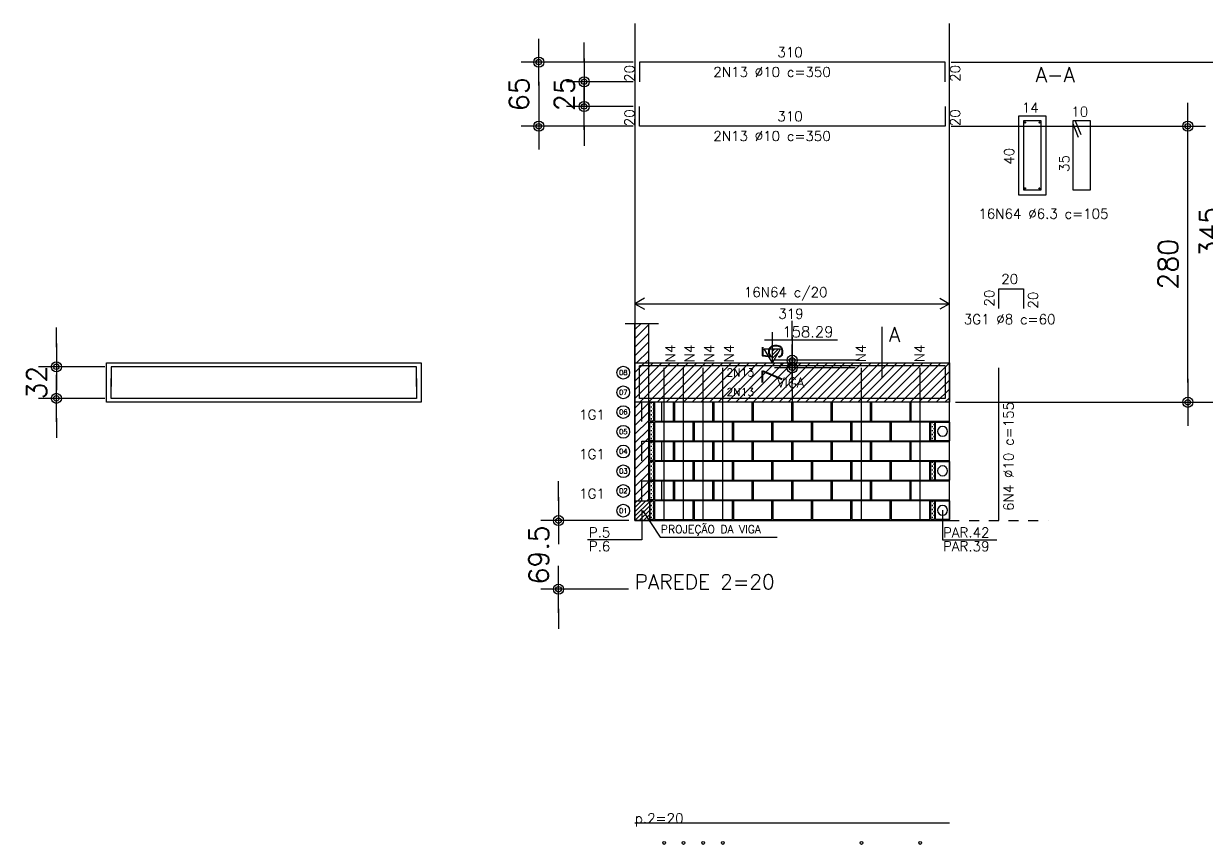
# Model space of a CAD drawing. Header units: metres. Extents: x -96 to 15, y -5 to 9.
# Drawn here: x -67.71 to -55.72, y -1.25 to 7.07 of the extents above; entities that cross this region are included whole.
import ezdxf

# ---------------------------------------------------------------- set-up
doc = ezdxf.new("R2010")
doc.units = ezdxf.units.M
doc.header["$LTSCALE"] = 0.5
doc.header["$MEASUREMENT"] = 0
doc.header["$PDMODE"] = 34
doc.header["$PDSIZE"] = 0.1
doc.linetypes.add('CENTER', pattern=[2, 1.25, -0.25, 0.25, -0.25])
doc.linetypes.add('HIDDEN', pattern=[0.375, 0.25, -0.125])
doc.layers.get('0').update_dxf_attribs({"linetype": 'CONTINUOUS'})
doc.layers.get('DEFPOINTS').update_dxf_attribs({"linetype": 'CONTINUOUS'})
for name, color, linetype in [('ALV02', 3, 'CONTINUOUS'), ('AUX00', 7, 'CONTINUOUS'), ('AUX01', 1, 'CONTINUOUS'), ('B04', 6, 'CONTINUOUS'), ('B19', 3, 'CONTINUOUS'), ('B39', 2, 'CONTINUOUS'), ('BLOCOPERP', 2, 'CONTINUOUS'), ('EIX01', 1, 'CENTER'), ('ESQ03', 180, 'CONTINUOUS'), ('FERRO', 4, 'CONTINUOUS'), ('FERRO_GROUTE', 4, 'CONTINUOUS'), ('G1', 6, 'CONTINUOUS'), ('GROUTE', 6, 'CONTINUOUS'), ('GROUTE02', 30, 'CONTINUOUS'), ('H04', 9, 'CONTINUOUS'), ('HATCH_LAJE', 254, 'CONTINUOUS'), ('HATCHLAJE', 251, 'HIDDEN'), ('TXT02', 2, 'CONTINUOUS'), ('TXT05', 4, 'CONTINUOUS'), ('VIG02', 3, 'CONTINUOUS')]:
    doc.layers.add(name, color=color, linetype=linetype)
doc.styles.add('ROMANS', font='romans.shx')
doc.dimstyles.get("Standard").update_dxf_attribs({"dimscale": 0, "dimtxt": 0.2, "dimasz": 0.2, "dimexe": 0.18, "dimexo": 0.0625, "dimgap": 0.1, "dimtad": 1, "dimdec": 1, "dimlfac": 100, "dimrnd": 0.5, "dimzin": 13, "dimdsep": 46, "dimtxsty": 'ROMANS', "dimblk1": 'DE2', "dimblk2": 'DE2', "dimsah": 1, "dimcen": 0.1, "dimclrt": 3, "dimadec": 0, "dimazin": 0, "dimtfac": 1, "dimtix": 1, "dimtofl": 0, "dimtmove": 0, "dimatfit": 3, "dimldrblk": 'DE2', "dimfxl": 0, "dimtolj": 1, "dimtzin": 13, "dimarcsym": 0})
pattern_1 = [(45, (-219.951846, -119.82513), (-0.044194174, 0.044194174), [])]

# ---------------------------------------------------------------- blocks, each defined once
blk = doc.blocks.new('A$C57CC6AC6')
at = {"layer": 'BLOCOPERP'}
blk.add_lwpolyline([(0, 0.19), (0, 0), (0.14, 0), (0.14, 0.19)], close=True, dxfattribs=at)
blk.add_circle((0.07, 0.095), 0.05, dxfattribs=at)
blk = doc.blocks.new('NIVD')
at = {"color": 1}
for p, q in [((0, 0), (0, 0.624)), ((0, 0), (-0.165, 0.286)), ((-0.165, 0.286), (0.165, 0.286)), ((-0.161, 0.466), (1.319, 0.466)), ((0, 0), (0.165, 0.286)), ((0, 0.235), (0.051, 0.286)), ((0, 0.164), (0.122, 0.286)), ((0, 0.094), (0.128, 0.221)), ((0, 0.023), (0.031, 0.054))]:
    blk.add_line(p, q, dxfattribs=at)
at = {"color": 2, "style": 'ROMANS'}
blk.add_attdef('NIVEL', (0.2, 0.519), '', height=0.22, dxfattribs=at)
blk = doc.blocks.new('DE2')
blk.add_line((-1.188, 0), (1.188, 0))
at = {"color": 2}
for radius in [0.256, 0.138]:
    blk.add_circle((0, 0), radius, dxfattribs=at)
blk = doc.blocks.new('*D45')
at = {"layer": 'DEFPOINTS', "color": 0}
for p in [(-62.287, 2.03), (-61.512, 2.03), (-61.515, 1.334)]:
    blk.add_point(p, dxfattribs=at)
at = {"layer": 'ESQ03', "color": 0, "lineweight": -2}
for p, q in [((-62.287, 2.23), (-62.287, 2.43)), ((-61.574, 2.03), (-62.467, 2.03)), ((-61.578, 1.334), (-62.467, 1.334)), ((-62.287, 1.134), (-62.287, 0.934))]:
    blk.add_line(p, q, dxfattribs=at)
at = {"layer": 'ESQ03', "color": 0, "lineweight": -2, "xscale": 0.2, "yscale": 0.2, "zscale": 0.2}
for p, rotation in [((-62.287, 2.03), 270), ((-62.287, 1.334), 90)]:
    blk.add_blockref('DE2', p, dxfattribs=dict(at, rotation=rotation))
at = {"layer": 'ESQ03', "color": 3, "insert": (-62.487, 1.682), "char_height": 0.2, "attachment_point": 5, "rotation": 90, "style": 'ROMANS'}
blk.add_mtext('\\A1;69.5', dxfattribs=at)
blk = doc.blocks.new('*D48')
at = {"layer": 'DEFPOINTS', "color": 0}
for p in [(-67.38, 3.59), (-66.826, 3.59), (-66.826, 3.27)]:
    blk.add_point(p, dxfattribs=at)
at = {"layer": 'ESQ03', "color": 0, "lineweight": -2}
for p, q in [((-67.38, 3.79), (-67.38, 3.99)), ((-66.888, 3.59), (-67.56, 3.59)), ((-66.888, 3.27), (-67.56, 3.27)), ((-67.38, 3.07), (-67.38, 2.87))]:
    blk.add_line(p, q, dxfattribs=at)
at = {"layer": 'ESQ03', "color": 0, "lineweight": -2, "xscale": 0.2, "yscale": 0.2, "zscale": 0.2}
for p, rotation in [((-67.38, 3.59), 270), ((-67.38, 3.27), 90)]:
    blk.add_blockref('DE2', p, dxfattribs=dict(at, rotation=rotation))
at = {"layer": 'ESQ03', "color": 3, "insert": (-67.58, 3.43), "char_height": 0.2, "attachment_point": 5, "rotation": 90, "style": 'ROMANS'}
blk.add_mtext('\\A1;32', dxfattribs=at)
blk = doc.blocks.new('*D56')
at = {"layer": 'DEFPOINTS', "color": 0}
for p in [(-58.367, 6.03), (-55.904, 6.03), (-58.322, 3.23)]:
    blk.add_point(p, dxfattribs=at)
at = {"layer": 'ESQ03', "color": 0, "lineweight": -2}
for p, q in [((-58.304, 6.03), (-55.724, 6.03)), ((-55.904, 3.43), (-55.904, 5.83)), ((-58.259, 3.23), (-55.724, 3.23))]:
    blk.add_line(p, q, dxfattribs=at)
at = {"layer": 'ESQ03', "color": 0, "lineweight": -2, "xscale": 0.2, "yscale": 0.2, "zscale": 0.2}
for p, rotation in [((-55.904, 6.03), 90), ((-55.904, 3.23), 270)]:
    blk.add_blockref('DE2', p, dxfattribs=dict(at, rotation=rotation))
at = {"layer": 'ESQ03', "color": 3, "insert": (-56.104, 4.63), "char_height": 0.2, "attachment_point": 5, "rotation": 90, "style": 'ROMANS'}
blk.add_mtext('\\A1;280', dxfattribs=at)
blk = doc.blocks.new('*D57')
at = {"layer": 'DEFPOINTS', "color": 0}
for p in [(-58.367, 6.68), (-58.322, 3.23), (-55.487, 3.23)]:
    blk.add_point(p, dxfattribs=at)
at = {"layer": 'ESQ03', "color": 0, "lineweight": -2}
for p, q in [((-58.304, 6.68), (-55.307, 6.68)), ((-55.487, 6.48), (-55.487, 3.43)), ((-58.259, 3.23), (-55.307, 3.23))]:
    blk.add_line(p, q, dxfattribs=at)
at = {"layer": 'ESQ03', "color": 0, "lineweight": -2, "xscale": 0.2, "yscale": 0.2, "zscale": 0.2}
for p, rotation in [((-55.487, 6.68), 90), ((-55.487, 3.23), 270)]:
    blk.add_blockref('DE2', p, dxfattribs=dict(at, rotation=rotation))
at = {"layer": 'ESQ03', "color": 3, "insert": (-55.687, 4.955), "char_height": 0.2, "attachment_point": 5, "rotation": 90, "style": 'ROMANS'}
blk.add_mtext('\\A1;345', dxfattribs=at)
blk = doc.blocks.new('*D58')
at = {"layer": 'DEFPOINTS', "color": 0}
for p in [(-61.467, 6.68), (-62.487, 6.03), (-61.467, 6.03)]:
    blk.add_point(p, dxfattribs=at)
at = {"layer": 'ESQ03', "color": 0, "lineweight": -2}
for p, q in [((-61.529, 6.68), (-62.667, 6.68)), ((-62.487, 6.48), (-62.487, 6.23)), ((-61.529, 6.03), (-62.667, 6.03))]:
    blk.add_line(p, q, dxfattribs=at)
at = {"layer": 'ESQ03', "color": 0, "lineweight": -2, "xscale": 0.2, "yscale": 0.2, "zscale": 0.2}
for p, rotation in [((-62.487, 6.68), 90), ((-62.487, 6.03), 270)]:
    blk.add_blockref('DE2', p, dxfattribs=dict(at, rotation=rotation))
at = {"layer": 'ESQ03', "color": 3, "insert": (-62.687, 6.355), "char_height": 0.2, "attachment_point": 5, "rotation": 90, "style": 'ROMANS'}
blk.add_mtext('\\A1;65', dxfattribs=at)
blk = doc.blocks.new('*D59')
at = {"layer": 'DEFPOINTS', "color": 0}
for p in [(-61.467, 6.48), (-62.027, 6.23), (-61.467, 6.23)]:
    blk.add_point(p, dxfattribs=at)
at = {"layer": 'ESQ03', "color": 0, "lineweight": -2}
for p, q in [((-62.027, 6.68), (-62.027, 6.88)), ((-61.529, 6.48), (-62.207, 6.48)), ((-61.529, 6.23), (-62.207, 6.23)), ((-62.027, 6.03), (-62.027, 5.83))]:
    blk.add_line(p, q, dxfattribs=at)
at = {"layer": 'ESQ03', "color": 0, "lineweight": -2, "xscale": 0.2, "yscale": 0.2, "zscale": 0.2}
for p, rotation in [((-62.027, 6.48), 270), ((-62.027, 6.23), 90)]:
    blk.add_blockref('DE2', p, dxfattribs=dict(at, rotation=rotation))
at = {"layer": 'ESQ03', "color": 3, "insert": (-62.227, 6.355), "char_height": 0.2, "attachment_point": 5, "rotation": 90, "style": 'ROMANS'}
blk.add_mtext('\\A1;25', dxfattribs=at)
blk = doc.blocks.new('*D66')
at = {"layer": 'DEFPOINTS', "color": 0}
for p in [(-59.917, 3.656), (-59.17, 3.656), (-59.214, 3.58)]:
    blk.add_point(p, dxfattribs=at)
at = {"layer": 'ESQ03', "color": 0, "lineweight": -2}
for p, q in [((-59.917, 3.856), (-59.917, 4.056)), ((-59.233, 3.656), (-60.097, 3.656)), ((-59.277, 3.58), (-60.097, 3.58)), ((-59.917, 3.38), (-59.917, 3.18))]:
    blk.add_line(p, q, dxfattribs=at)
at = {"layer": 'ESQ03', "color": 0, "lineweight": -2, "xscale": 0.2, "yscale": 0.2, "zscale": 0.2}
for p, rotation in [((-59.917, 3.656), 270), ((-59.917, 3.58), 90)]:
    blk.add_blockref('DE2', p, dxfattribs=dict(at, rotation=rotation))
at = {"layer": 'ESQ03', "color": 3, "insert": (-60.117, 3.618), "char_height": 0.2, "attachment_point": 5, "rotation": 90, "style": 'ROMANS'}
blk.add_mtext('\\A1;7.5', dxfattribs=at)

msp = doc.modelspace()

# ---------------------------------------------------------------- hatches: boundary and pattern name
at = {"layer": 'H04'}
h = msp.add_hatch(dxfattribs=at)
h.set_pattern_fill('CROSS', color=256, scale=0.08, style=0)
h.set_pattern_definition([(180, (-65.680037, 27.721952), (-0.02, 0.02), [0.01, -0.03]), (90, (-65.685037, 27.716952), (0.02, 0.02), [0.01, -0.03])])
h.paths.add_polyline_path([(-61.3618, 3.0399), (-61.3218, 3.0399), (-61.3218, 3.2299), (-61.3618, 3.2299)])
h = msp.add_hatch(dxfattribs=at)
h.set_pattern_fill('CROSS', color=256, scale=0.08, style=0)
h.set_pattern_definition([(180, (-65.680073, 27.521952), (-0.02, 0.02), [0.01, -0.03]), (90, (-65.685073, 27.516952), (0.02, 0.02), [0.01, -0.03])])
h.paths.add_polyline_path([(-61.3619, 2.8399), (-61.3219, 2.8399), (-61.3219, 3.0299), (-61.3619, 3.0299)])
h = msp.add_hatch(dxfattribs=at)
h.set_pattern_fill('CROSS', color=256, scale=0.08, style=0)
h.set_pattern_definition([(180, (-62.830073, 27.521952), (-0.02, 0.02), [0.01, -0.03]), (90, (-62.835073, 27.516952), (0.02, 0.02), [0.01, -0.03])])
h.paths.add_polyline_path([(-58.5119, 2.8399), (-58.4719, 2.8399), (-58.4719, 3.0299), (-58.5119, 3.0299)])
h = msp.add_hatch(dxfattribs=at)
h.set_pattern_fill('CROSS', color=256, scale=0.08, style=0)
h.set_pattern_definition([(180, (-65.680037, 27.321952), (-0.02, 0.02), [0.01, -0.03]), (90, (-65.685037, 27.316952), (0.02, 0.02), [0.01, -0.03])])
h.paths.add_polyline_path([(-61.3618, 2.6399), (-61.3218, 2.6399), (-61.3218, 2.8299), (-61.3618, 2.8299)])
h = msp.add_hatch(dxfattribs=at)
h.set_pattern_fill('CROSS', color=256, scale=0.08, style=0)
h.set_pattern_definition([(180, (-65.680073, 27.121952), (-0.02, 0.02), [0.01, -0.03]), (90, (-65.685073, 27.116952), (0.02, 0.02), [0.01, -0.03])])
h.paths.add_polyline_path([(-61.3619, 2.4399), (-61.3219, 2.4399), (-61.3219, 2.6299), (-61.3619, 2.6299)])
h = msp.add_hatch(dxfattribs=at)
h.set_pattern_fill('CROSS', color=256, scale=0.08, style=0)
h.set_pattern_definition([(180, (-62.830073, 27.121952), (-0.02, 0.02), [0.01, -0.03]), (90, (-62.835073, 27.116952), (0.02, 0.02), [0.01, -0.03])])
h.paths.add_polyline_path([(-58.5119, 2.4399), (-58.4719, 2.4399), (-58.4719, 2.6299), (-58.5119, 2.6299)])
h = msp.add_hatch(dxfattribs=at)
h.set_pattern_fill('CROSS', color=256, scale=0.08, style=0)
h.set_pattern_definition([(180, (-65.680037, 26.921951), (-0.02, 0.02), [0.01, -0.03]), (90, (-65.685037, 26.916951), (0.02, 0.02), [0.01, -0.03])])
h.paths.add_polyline_path([(-61.3618, 2.2399), (-61.3218, 2.2399), (-61.3218, 2.4299), (-61.3618, 2.4299)])
h = msp.add_hatch(dxfattribs=at)
h.set_pattern_fill('CROSS', color=256, scale=0.08, style=0)
h.set_pattern_definition([(180, (-65.680073, 26.721951), (-0.02, 0.02), [0.01, -0.03]), (90, (-65.685073, 26.716951), (0.02, 0.02), [0.01, -0.03])])
h.paths.add_polyline_path([(-61.3619, 2.0399), (-61.3219, 2.0399), (-61.3219, 2.2299), (-61.3619, 2.2299)])
h = msp.add_hatch(dxfattribs=at)
h.set_pattern_fill('CROSS', color=256, scale=0.08, style=0)
h.set_pattern_definition([(180, (-62.830073, 26.721951), (-0.02, 0.02), [0.01, -0.03]), (90, (-62.835073, 26.716951), (0.02, 0.02), [0.01, -0.03])])
h.paths.add_polyline_path([(-58.5119, 2.0399), (-58.4719, 2.0399), (-58.4719, 2.2299), (-58.5119, 2.2299)])
at = {"layer": 'HATCH_LAJE'}
h = msp.add_hatch(dxfattribs=at)
h.set_pattern_fill('ANSI31', color=256, scale=0.5, style=0)
h.set_pattern_definition(pattern_1)
h.paths.add_polyline_path([(-61.3718, 4.0299), (-61.5118, 4.0299), (-61.5118, 3.6299), (-61.3718, 3.6299)])
h = msp.add_hatch(dxfattribs=at)
h.set_pattern_fill('ANSI31', color=256, scale=0.5, style=0)
h.set_pattern_definition([(45, (-219.951846, -39.82513), (-0.044194174, 0.044194174), [])])
h.paths.add_polyline_path([(-58.3218, 3.6299), (-61.5118, 3.6299), (-61.5118, 3.2299), (-58.3218, 3.2299)])
h.paths.add_polyline_path([(-60.0918, 3.3549), (-59.7418, 3.3549), (-59.7418, 3.5049), (-60.0918, 3.5049)], flags=24)
h.paths.add_polyline_path([(-60.5921, 3.4726), (-60.2625, 3.4726), (-60.2625, 3.5926), (-60.5921, 3.5926)], flags=24)
h.paths.add_polyline_path([(-60.5921, 3.2741), (-60.2625, 3.2741), (-60.2625, 3.3941), (-60.5921, 3.3941)], flags=24)
h = msp.add_hatch(dxfattribs=at)
h.set_pattern_fill('ANSI31', color=256, scale=0.5, style=0)
h.set_pattern_definition(pattern_1)
h.paths.add_polyline_path([(-61.3718, 3.2299), (-61.5118, 3.2299), (-61.5118, 2.2299), (-61.3718, 2.2299)])
at = {"layer": 'HATCHLAJE'}
h = msp.add_hatch(dxfattribs=at)
h.set_pattern_fill('ANSI31', color=256, scale=0.25, style=0)
h.set_pattern_definition([(45, (-61.511846, 2.029873), (-0.022097, 0.022097), [])])
h.paths.add_polyline_path([(-61.3618, 2.0299), (-61.5118, 2.0299), (-61.5118, 2.2299), (-61.3618, 2.2299)])

# ---------------------------------------------------------------- linework, layer by layer
at = {"layer": 'ALV02'}
msp.add_line((-58.3218, -1.0391), (-61.5118, -1.0391), dxfattribs=at)
at = {"layer": 'AUX00'}
for centre in [(-61.6302, 3.5306), (-61.6302, 3.3306), (-61.6302, 3.1306), (-61.6302, 2.9306), (-61.6302, 2.7306), (-61.6302, 2.5306), (-61.6302, 2.3306), (-61.6302, 2.1306)]:
    msp.add_circle(centre, 0.065, dxfattribs=at)
at = {"layer": 'AUX01'}
for p, q in [((-61.4135, 4.2867), (-61.5118, 4.2299)), ((-61.5118, 4.2299), (-58.3218, 4.2299)), ((-61.5118, 4.2299), (-61.4135, 4.1731)), ((-58.4202, 4.2867), (-58.3218, 4.2299)), ((-58.3218, 4.2299), (-58.4202, 4.1731)), ((-61.6118, 4.0299), (-61.2718, 4.0299))]:
    msp.add_line(p, q, dxfattribs=at)
for points in [[(-61.5118, 7.0699), (-61.5118, 2.0299), (-58.3218, 2.0299), (-58.3218, 7.0699)], [(-61.4418, 2.1349), (-61.4418, 1.8349), (-61.9918, 1.8349)], [(-61.4321, 2.1299), (-61.2553, 1.8627), (-60.0685, 1.8627)], [(-58.3918, 2.1349), (-58.3918, 1.8349), (-57.8418, 1.8349)]]:
    msp.add_lwpolyline(points, dxfattribs=at)
at = {"layer": 'B04'}
for points in [[(-61.3218, 3.0399), (-61.3618, 3.0399), (-61.3618, 3.2299), (-61.3218, 3.2299)], [(-61.3219, 2.8399), (-61.3619, 2.8399), (-61.3619, 3.0299), (-61.3219, 3.0299)], [(-58.4719, 2.8399), (-58.5119, 2.8399), (-58.5119, 3.0299), (-58.4719, 3.0299)], [(-61.3218, 2.6399), (-61.3618, 2.6399), (-61.3618, 2.8299), (-61.3218, 2.8299)], [(-61.3219, 2.4399), (-61.3619, 2.4399), (-61.3619, 2.6299), (-61.3219, 2.6299)], [(-58.4719, 2.4399), (-58.5119, 2.4399), (-58.5119, 2.6299), (-58.4719, 2.6299)], [(-61.3218, 2.2399), (-61.3618, 2.2399), (-61.3618, 2.4299), (-61.3218, 2.4299)], [(-61.3219, 2.0399), (-61.3619, 2.0399), (-61.3619, 2.2299), (-61.3219, 2.2299)], [(-58.4719, 2.0399), (-58.5119, 2.0399), (-58.5119, 2.2299), (-58.4719, 2.2299)]]:
    msp.add_lwpolyline(points, close=True, dxfattribs=at)
at = {"layer": 'B19'}
for points in [[(-61.3118, 3.0399), (-61.1218, 3.0399), (-61.1218, 3.2299), (-61.3118, 3.2299)], [(-61.3118, 2.6399), (-61.1218, 2.6399), (-61.1218, 2.8299), (-61.3118, 2.8299)], [(-61.3118, 2.2399), (-61.1218, 2.2399), (-61.1218, 2.4299), (-61.3118, 2.4299)]]:
    msp.add_lwpolyline(points, close=True, dxfattribs=at)
at = {"layer": 'B39'}
for points in [[(-61.1118, 3.0399), (-60.7218, 3.0399), (-60.7218, 3.2299), (-61.1118, 3.2299)], [(-60.7118, 3.0399), (-60.3218, 3.0399), (-60.3218, 3.2299), (-60.7118, 3.2299)], [(-60.3118, 3.0399), (-59.9218, 3.0399), (-59.9218, 3.2299), (-60.3118, 3.2299)], [(-59.9118, 3.0399), (-59.5218, 3.0399), (-59.5218, 3.2299), (-59.9118, 3.2299)], [(-59.5118, 3.0399), (-59.1218, 3.0399), (-59.1218, 3.2299), (-59.5118, 3.2299)], [(-59.1118, 3.0399), (-58.7218, 3.0399), (-58.7218, 3.2299), (-59.1118, 3.2299)], [(-58.7118, 3.0399), (-58.3218, 3.0399), (-58.3218, 3.2299), (-58.7118, 3.2299)], [(-61.3119, 2.8399), (-60.9219, 2.8399), (-60.9219, 3.0299), (-61.3119, 3.0299)], [(-60.9119, 2.8399), (-60.5219, 2.8399), (-60.5219, 3.0299), (-60.9119, 3.0299)], [(-60.5119, 2.8399), (-60.1219, 2.8399), (-60.1219, 3.0299), (-60.5119, 3.0299)], [(-60.1119, 2.8399), (-59.7219, 2.8399), (-59.7219, 3.0299), (-60.1119, 3.0299)], [(-59.7119, 2.8399), (-59.3219, 2.8399), (-59.3219, 3.0299), (-59.7119, 3.0299)], [(-59.3119, 2.8399), (-58.9219, 2.8399), (-58.9219, 3.0299), (-59.3119, 3.0299)], [(-58.9119, 2.8399), (-58.5219, 2.8399), (-58.5219, 3.0299), (-58.9119, 3.0299)], [(-61.1118, 2.6399), (-60.7218, 2.6399), (-60.7218, 2.8299), (-61.1118, 2.8299)], [(-60.7118, 2.6399), (-60.3218, 2.6399), (-60.3218, 2.8299), (-60.7118, 2.8299)], [(-60.3118, 2.6399), (-59.9218, 2.6399), (-59.9218, 2.8299), (-60.3118, 2.8299)], [(-59.9118, 2.6399), (-59.5218, 2.6399), (-59.5218, 2.8299), (-59.9118, 2.8299)], [(-59.5118, 2.6399), (-59.1218, 2.6399), (-59.1218, 2.8299), (-59.5118, 2.8299)], [(-59.1118, 2.6399), (-58.7218, 2.6399), (-58.7218, 2.8299), (-59.1118, 2.8299)], [(-58.7118, 2.6399), (-58.3218, 2.6399), (-58.3218, 2.8299), (-58.7118, 2.8299)], [(-61.3119, 2.4399), (-60.9219, 2.4399), (-60.9219, 2.6299), (-61.3119, 2.6299)], [(-60.9119, 2.4399), (-60.5219, 2.4399), (-60.5219, 2.6299), (-60.9119, 2.6299)], [(-60.5119, 2.4399), (-60.1219, 2.4399), (-60.1219, 2.6299), (-60.5119, 2.6299)], [(-60.1119, 2.4399), (-59.7219, 2.4399), (-59.7219, 2.6299), (-60.1119, 2.6299)], [(-59.7119, 2.4399), (-59.3219, 2.4399), (-59.3219, 2.6299), (-59.7119, 2.6299)], [(-59.3119, 2.4399), (-58.9219, 2.4399), (-58.9219, 2.6299), (-59.3119, 2.6299)], [(-58.9119, 2.4399), (-58.5219, 2.4399), (-58.5219, 2.6299), (-58.9119, 2.6299)], [(-61.1118, 2.2399), (-60.7218, 2.2399), (-60.7218, 2.4299), (-61.1118, 2.4299)], [(-60.7118, 2.2399), (-60.3218, 2.2399), (-60.3218, 2.4299), (-60.7118, 2.4299)], [(-60.3118, 2.2399), (-59.9218, 2.2399), (-59.9218, 2.4299), (-60.3118, 2.4299)], [(-59.9118, 2.2399), (-59.5218, 2.2399), (-59.5218, 2.4299), (-59.9118, 2.4299)], [(-59.5118, 2.2399), (-59.1218, 2.2399), (-59.1218, 2.4299), (-59.5118, 2.4299)], [(-59.1118, 2.2399), (-58.7218, 2.2399), (-58.7218, 2.4299), (-59.1118, 2.4299)], [(-58.7118, 2.2399), (-58.3218, 2.2399), (-58.3218, 2.4299), (-58.7118, 2.4299)], [(-61.3119, 2.0399), (-60.9219, 2.0399), (-60.9219, 2.2299), (-61.3119, 2.2299)], [(-60.9119, 2.0399), (-60.5219, 2.0399), (-60.5219, 2.2299), (-60.9119, 2.2299)], [(-60.5119, 2.0399), (-60.1219, 2.0399), (-60.1219, 2.2299), (-60.5119, 2.2299)], [(-60.1119, 2.0399), (-59.7219, 2.0399), (-59.7219, 2.2299), (-60.1119, 2.2299)], [(-59.7119, 2.0399), (-59.3219, 2.0399), (-59.3219, 2.2299), (-59.7119, 2.2299)], [(-59.3119, 2.0399), (-58.9219, 2.0399), (-58.9219, 2.2299), (-59.3119, 2.2299)], [(-58.9119, 2.0399), (-58.5219, 2.0399), (-58.5219, 2.2299), (-58.9119, 2.2299)]]:
    msp.add_lwpolyline(points, close=True, dxfattribs=at)
at = {"layer": 'EIX01', "linetype": 'HIDDEN', "ltscale": 0.5}
msp.add_line((-58.3218, 2.0299), (-57.3218, 2.0299), dxfattribs=at)
at = {"layer": 'FERRO'}
for p, q in [((-57.0718, 6.0583), (-57.0153, 5.9194)), ((-57.0468, 6.0833), (-56.9903, 5.9444))]:
    msp.add_line(p, q, dxfattribs=at)
for points in [[(-58.3668, 6.4799), (-58.3668, 6.6799), (-61.4668, 6.6799), (-61.4668, 6.4799)], [(-58.3668, 6.2299), (-58.3668, 6.0299), (-61.4668, 6.0299), (-61.4668, 6.2299)], [(-57.8218, 4.1803), (-57.8218, 4.3803), (-57.5718, 4.3803), (-57.5718, 4.1803)], [(-58.3668, 3.5999), (-61.4668, 3.5999)], [(-58.3668, 3.5999), (-58.3668, 3.2699), (-61.4668, 3.2699), (-61.4668, 3.5999)], [(-63.7257, 3.3899), (-63.7257, 3.5899), (-66.8257, 3.5899), (-66.8257, 3.3899)], [(-63.7257, 3.4699), (-63.7257, 3.2699), (-66.8257, 3.2699), (-66.8257, 3.4699)]]:
    msp.add_lwpolyline(points, dxfattribs=at)
for points in [[(-57.5718, 5.3833), (-57.3918, 5.3833), (-57.3918, 6.0833), (-57.5718, 6.0833)], [(-57.0718, 5.3833), (-56.8918, 5.3833), (-56.8918, 6.0833), (-57.0718, 6.0833)]]:
    msp.add_lwpolyline(points, close=True, dxfattribs=at)
at = {"layer": 'FERRO_GROUTE'}
for p, q in [((-61.2143, 2.0299), (-61.2143, 3.5799)), ((-61.0193, 2.0299), (-61.0193, 3.5799)), ((-60.8193, 2.0299), (-60.8193, 3.5799)), ((-60.6193, 2.0299), (-60.6193, 3.5799)), ((-59.2143, 2.0309), (-59.2143, 3.5799)), ((-58.6193, 2.0309), (-58.6193, 3.5799)), ((-57.8218, 2.0299), (-57.8218, 3.5799))]:
    msp.add_line(p, q, dxfattribs=at)
at = {"layer": 'G1'}
for points in [[(-61.4418, 3.0349), (-61.4418, 3.2349), (-61.2418, 3.2349), (-61.2418, 3.0349)], [(-61.4418, 2.6349), (-61.4418, 2.8349), (-61.2418, 2.8349), (-61.2418, 2.6349)], [(-61.4418, 2.2349), (-61.4418, 2.4349), (-61.2418, 2.4349), (-61.2418, 2.2349)]]:
    msp.add_lwpolyline(points, dxfattribs=at)
at = {"layer": 'GROUTE02'}
for centre in [(-61.2144, -1.2391), (-61.0194, -1.2391), (-60.8194, -1.2391), (-60.6194, -1.2391), (-59.2144, -1.2391), (-58.6194, -1.2391)]:
    msp.add_circle(centre, 0.014, dxfattribs=at)
at = {"layer": 'TXT05'}
msp.add_line((-59.0056, 3.4809), (-59.0056, 3.9958), dxfattribs=at)
at = {"layer": 'VIG02'}
for p, q in [((-61.5118, 2.2299), (-61.5118, 4.0299)), ((-61.3718, 2.2299), (-61.3718, 4.0299))]:
    msp.add_line(p, q, dxfattribs=at)
for points in [[(-57.6218, 5.3333), (-57.3418, 5.3333), (-57.3418, 6.1333), (-57.6218, 6.1333)], [(-66.8707, 3.2299), (-66.8707, 3.6299), (-63.6807, 3.6299), (-63.6807, 3.2299)], [(-61.3618, 2.0299), (-61.5118, 2.0299), (-61.5118, 2.2299), (-61.3618, 2.2299)]]:
    msp.add_lwpolyline(points, close=True, dxfattribs=at)
msp.add_lwpolyline([(-61.5118, 3.6299), (-58.3218, 3.6299), (-58.3218, 3.2299), (-61.5118, 3.2299)], dxfattribs=at)
for centre in [(-57.5555, 6.067), (-57.4081, 6.067), (-57.5555, 5.3996), (-57.4081, 5.3996)]:
    msp.add_circle(centre, 0.0063, dxfattribs=at)

# ---------------------------------------------------------------- block references
at = {"layer": 'BLOCOPERP', "xscale": -1}
for p in [(-58.3218, 2.8399), (-58.3218, 2.4399), (-58.3218, 2.0399)]:
    msp.add_blockref('A$C57CC6AC6', p, dxfattribs=at)
at = {"layer": 'GROUTE', "xscale": 0.5, "yscale": 0.5, "zscale": 0.5}
msp.add_blockref('NIVD', (-60.1168, 3.6299), dxfattribs=at).add_auto_attribs({'NIVEL': '158.29'})

# ---------------------------------------------------------------- texts
at = {"layer": 'AUX00', "color": 2, "style": 'ROMANS'}
for s, p in [('08', (-61.6724, 3.5068)), ('07', (-61.6724, 3.3068)), ('06', (-61.6724, 3.1068)), ('05', (-61.6724, 2.9068)), ('04', (-61.6724, 2.7068)), ('03', (-61.6724, 2.5068)), ('02', (-61.6724, 2.3068)), ('01', (-61.6724, 2.1068))]:
    msp.add_text(s, height=0.05, rotation=360, dxfattribs=at).set_placement(p)
at = {"layer": 'TXT02', "style": 'ROMANS'}
for s, height, p in [('310', 0.1, (-60.0668, 6.7299)), ('2N13 %%C10 c=350', 0.1, (-60.7168, 6.5299)), ('310', 0.1, (-60.0668, 6.0799)), ('2N13 %%C10 c=350', 0.1, (-60.7168, 5.8799)), ('20', 0.1, (-57.796, 4.4302)), ('16N64 c/20', 0.1, (-60.4073, 4.2965)), ('319', 0.1, (-60.0573, 4.0775)), ('3G1 %%C8 c=60', 0.1, (-58.176, 4.0224)), ('VIGA', 0.1, (-60.0716, 3.3799)), ('1G1', 0.1, (-62.0777, 3.0539)), ('1G1', 0.1, (-62.0777, 2.6539)), ('1G1', 0.1, (-62.0777, 2.2539)), ('PROJEÇÃO DA VIGA ', 0.08, (-61.2484, 1.9027))]:
    msp.add_text(s, height=height, dxfattribs=at).set_placement(p)
for s, height, rotation, p in [('20', 0.1, 90, (-61.5168, 6.4799)), ('20', 0.1, 90, (-58.2134, 6.4799)), ('14', 0.1, 0, (-57.5876, 6.1675)), ('20', 0.1, 90, (-61.5168, 6.0299)), ('20', 0.1, 90, (-58.2134, 6.0299)), ('10', 0.1, 0, (-57.0857, 6.1275)), ('40', 0.1, 90, (-57.6657, 5.6391)), ('35', 0.1, 90, (-57.1069, 5.5657)), ('16N64 %%C6.3 c=105', 0.1, 0, (-58.0283, 5.092)), ('20', 0.1, 90, (-57.8677, 4.2001)), ('20', 0.1, 90, (-57.4236, 4.1801)), ('N4', 0.1, 90, (-61.103, 3.6344)), ('N4', 0.1, 90, (-60.908, 3.6344)), ('N4', 0.1, 90, (-60.708, 3.6344)), ('N4', 0.1, 90, (-60.508, 3.6344)), ('N4', 0.1, 90, (-59.1704, 3.6354)), ('N4', 0.1, 90, (-58.5754, 3.6354)), ('2N13', 0.08, 0, (-60.5835, 3.4926)), ('2N13', 0.08, 0, (-60.5835, 3.2941)), ('6N4 %%C10 c=155', 0.1, 90, (-57.6719, 2.1276)), ('P.5', 0.1, 0, (-61.9799, 1.86)), ('PAR.42', 0.1, 360, (-58.3872, 1.8595)), ('P.6', 0.1, 360, (-61.9799, 1.72)), ('PAR.39', 0.1, 360, (-58.3872, 1.7195)), ('p.2=20', 0.1, 0, (-61.5118, -1.0391))]:
    msp.add_text(s, height=height, rotation=rotation, dxfattribs=at).set_placement(p)
at = {"layer": 'TXT05', "style": 'ROMANS'}
for s, p in [('A-A', (-57.4483, 6.478)), ('A', (-58.9367, 3.8424)), ('PAREDE 2=20', (-61.5154, 1.3337))]:
    msp.add_text(s, height=0.15, dxfattribs=at).set_placement(p)

# ---------------------------------------------------------------- dimensions: what is measured, and where the dimension line sits
at = {"layer": 'ESQ03'}
for base, p1, p2, picture, middle in [((-62.4868, 6.0299), (-61.4668, 6.6799), (-61.4668, 6.0299), '*D58', (-62.6868, 6.3549)), ((-62.0274, 6.2299), (-61.4668, 6.4799), (-61.4668, 6.2299), '*D59', (-62.2274, 6.3549)), ((-55.4866, 3.2299), (-58.3668, 6.6799), (-58.3218, 3.2299), '*D57', (-55.6866, 4.9549)), ((-55.9039, 6.0299), (-58.3218, 3.2299), (-58.3668, 6.0299), '*D56', (-56.1039, 4.6299)), ((-67.3805, 3.5899), (-66.8257, 3.2699), (-66.8257, 3.5899), '*D48', (-67.5805, 3.4299)), ((-59.9168, 3.6559), (-59.2143, 3.5799), (-59.1704, 3.6559), '*D66', (-60.1168, 3.6179)), ((-62.2865, 2.0299), (-61.5154, 1.3337), (-61.5118, 2.0299), '*D45', (-62.4865, 1.6818))]:
    dim = msp.add_linear_dim(base=base, p1=p1, p2=p2, angle=90, dimstyle='Standard', override={"dimscale": 1}, dxfattribs=at)
    dim.commit()
    dim.dimension.update_dxf_attribs({"geometry": picture, "text_midpoint": middle})

doc.saveas('drawing.dxf')
